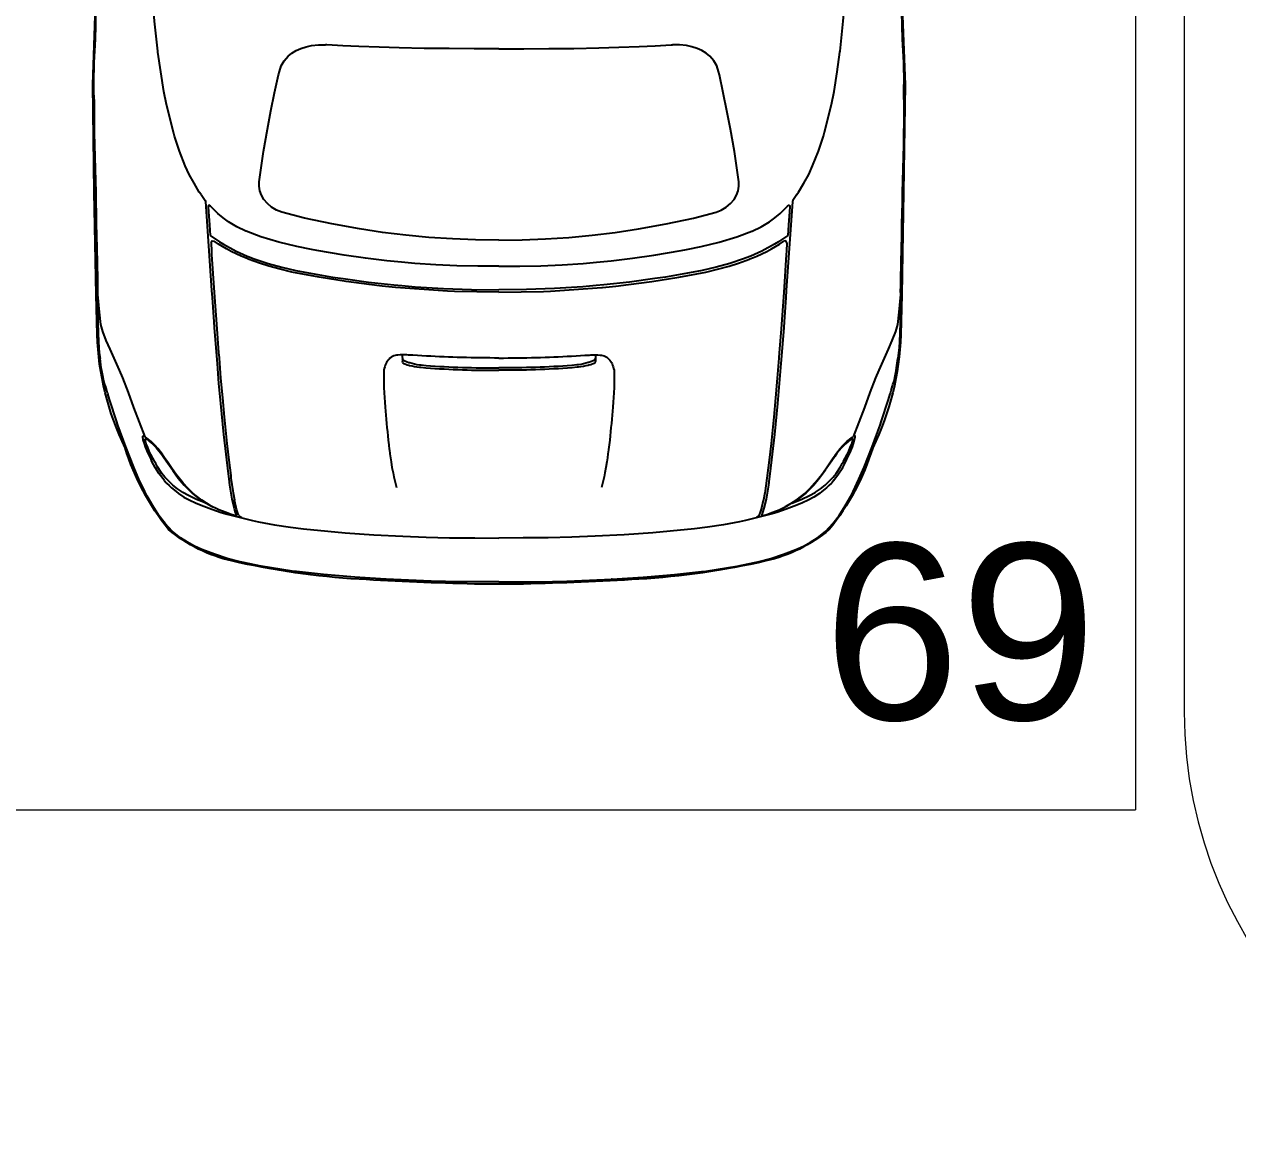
# Model space of a CAD drawing. Header units: inches. Extents: x 13 to 261, y -112 to -47.
# Drawn here: x 186.117 to 188.6, y -72.127 to -69.819 of the extents above; entities that cross this region are included whole.
import ezdxf

# ---------------------------------------------------------------- set-up
doc = ezdxf.new("R2010")
doc.units = ezdxf.units.IN
doc.header["$MEASUREMENT"] = 0
for name, color, linetype, lineweight in [('BANQUETA', 2, 'Continuous', 18), ('CAJONES', 3, 'Continuous', 20), ('TEXTOS', 124, 'Continuous', 30)]:
    doc.layers.add(name, color=color, linetype=linetype, lineweight=lineweight)
doc.layers.add('CONTORNO', color=7, linetype='Continuous')
doc.styles.add('TEXTOS', font='ARIALUNI.TTF', dxfattribs={"height": 0.36})

msp = doc.modelspace()

# ---------------------------------------------------------------- linework, layer by layer
for p, q in [((186.4875, -70.182), (186.4999, -70.3644)), ((187.6883, -70.182), (187.6759, -70.3644)), ((186.8901, -70.4982), (186.8903, -70.5056)), ((186.8903, -70.5056), (186.8903, -70.5098)), ((187.2857, -70.4982), (187.2855, -70.5056)), ((187.2855, -70.5056), (187.2855, -70.5098)), ((186.2869, -70.5744), (186.2875, -70.5758)), ((187.8889, -70.5744), (187.8883, -70.5758)), ((186.5465, -70.7926), (186.5465, -70.793)), ((187.6293, -70.7926), (187.6293, -70.793)), ((186.5501, -70.823), (186.5501, -70.8232)), ((187.6257, -70.823), (187.6257, -70.8232))]:
    msp.add_line(p, q)
for points in [[(186.4785, -70.168), (186.4747, -70.1626), (186.4639, -70.1448), (186.4541, -70.1264), (186.4461, -70.109), (186.4341, -70.0788), (186.4239, -70.048), (186.4217, -70.0402), (186.4077, -69.9834), (186.4023, -69.9568), (186.3957, -69.9168), (186.3901, -69.8764), (186.3897, -69.8742), (186.3833, -69.813), (186.3777, -69.7404), (186.3749, -69.6938)], [(187.6973, -70.168), (187.7011, -70.1626), (187.7119, -70.1448), (187.7217, -70.1264), (187.7297, -70.109), (187.7417, -70.0788), (187.7519, -70.048), (187.7541, -70.0402), (187.7681, -69.9834), (187.7735, -69.9568), (187.7801, -69.9168), (187.7857, -69.8764), (187.7861, -69.8742), (187.7925, -69.813), (187.7981, -69.7404), (187.8009, -69.6938)], [(186.2596, -69.9731), (186.2591, -69.9544), (186.2589, -69.9298), (186.2593, -69.907), (186.2597, -69.8976), (186.2621, -69.85), (186.2631, -69.8218), (186.2633, -69.7936), (186.2625, -69.7636)], [(187.9161, -69.9731), (187.9167, -69.9544), (187.9169, -69.9298), (187.9165, -69.907), (187.9161, -69.8976), (187.9137, -69.85), (187.9127, -69.8218), (187.9125, -69.7936), (187.9133, -69.7636)], [(186.6385, -69.9158), (186.6423, -69.9044), (186.6483, -69.894), (186.6563, -69.8848), (186.6639, -69.8784), (186.6727, -69.873), (186.6825, -69.8686), (186.6931, -69.8652), (186.7043, -69.8628), (186.7183, -69.8612), (186.7329, -69.8614)], [(187.0879, -69.8694), (187.0369, -69.8694), (186.9857, -69.8692), (186.9347, -69.8686), (186.8837, -69.8674), (186.8425, -69.8662), (186.8013, -69.8648), (186.7685, -69.8632), (186.7355, -69.8616), (186.7329, -69.8614)], [(187.0879, -69.8694), (187.1389, -69.8694), (187.1901, -69.8692), (187.2411, -69.8686), (187.2921, -69.8674), (187.3333, -69.8662), (187.3745, -69.8648), (187.4073, -69.8632), (187.4403, -69.8616), (187.4429, -69.8614)], [(187.5373, -69.9158), (187.5335, -69.9044), (187.5275, -69.894), (187.5195, -69.8848), (187.5119, -69.8784), (187.5031, -69.873), (187.4933, -69.8686), (187.4827, -69.8652), (187.4715, -69.8628), (187.4575, -69.8612), (187.4429, -69.8614)], [(186.5971, -70.1418), (186.6061, -70.0794), (186.6141, -70.0338), (186.6213, -69.9964), (186.6289, -69.9594), (186.6369, -69.9228), (186.6385, -69.9158)], [(187.5787, -70.1418), (187.5697, -70.0794), (187.5617, -70.0338), (187.5545, -69.9964), (187.5469, -69.9594), (187.5389, -69.9228), (187.5373, -69.9158)], [(186.2596, -69.9731), (186.2595, -69.9846), (186.2595, -70.0032), (186.2597, -70.0224), (186.2599, -70.0424), (186.2603, -70.0662), (186.2609, -70.0904), (186.2615, -70.1152), (186.2621, -70.1404), (186.2627, -70.1622), (186.2631, -70.1842), (186.2635, -70.2062), (186.2639, -70.2282), (186.2645, -70.2502), (186.2651, -70.2798), (186.2655, -70.3062), (186.2657, -70.32), (186.2661, -70.3302), (186.2663, -70.3482), (186.2663, -70.3554), (186.2667, -70.365), (186.2663, -70.3722)], [(187.9161, -69.9731), (187.9163, -69.9846), (187.9163, -70.0032), (187.9161, -70.0224), (187.9159, -70.0424), (187.9155, -70.0662), (187.9149, -70.0904), (187.9143, -70.1152), (187.9137, -70.1404), (187.9131, -70.1622), (187.9127, -70.1842), (187.9123, -70.2062), (187.9119, -70.2282), (187.9113, -70.2502), (187.9107, -70.2798), (187.9103, -70.3062), (187.9101, -70.32), (187.9097, -70.3302), (187.9095, -70.3482), (187.9095, -70.3554), (187.9091, -70.365), (187.9095, -70.3722)], [(186.6437, -70.204), (186.6329, -70.1998), (186.6227, -70.1938), (186.6141, -70.1864), (186.6069, -70.1778), (186.6019, -70.169), (186.5985, -70.16), (186.5969, -70.1508), (186.5971, -70.1418)], [(187.5321, -70.204), (187.5429, -70.1998), (187.5531, -70.1938), (187.5617, -70.1864), (187.5689, -70.1778), (187.5739, -70.169), (187.5773, -70.16), (187.5789, -70.1508), (187.5787, -70.1418)], [(186.4785, -70.168), (186.4869, -70.18), (186.4873, -70.181), (186.4875, -70.182)], [(187.6973, -70.168), (187.6889, -70.18), (187.6885, -70.181), (187.6883, -70.182)], [(186.4977, -70.1914), (186.4945, -70.1898), (186.4933, -70.1902), (186.4927, -70.1922)], [(186.4927, -70.1922), (186.4933, -70.203), (186.4953, -70.2296), (186.4971, -70.2518)], [(187.0879, -70.3144), (187.0449, -70.3142), (187.0019, -70.3134), (186.9589, -70.3116), (186.9157, -70.3086), (186.8883, -70.3062), (186.8583, -70.3032), (186.8145, -70.298), (186.7709, -70.2918), (186.7151, -70.2824), (186.7043, -70.2804), (186.6743, -70.274), (186.6373, -70.265), (186.6009, -70.2542), (186.5707, -70.2428), (186.5697, -70.2424), (186.5515, -70.2338), (186.5343, -70.2234), (186.5233, -70.2156), (186.5125, -70.2066), (186.4977, -70.1914)], [(187.0879, -70.3144), (187.1309, -70.3142), (187.1739, -70.3134), (187.2169, -70.3116), (187.2601, -70.3086), (187.2875, -70.3062), (187.3175, -70.3032), (187.3613, -70.298), (187.4049, -70.2918), (187.4607, -70.2824), (187.4715, -70.2804), (187.5015, -70.274), (187.5385, -70.265), (187.5749, -70.2542), (187.6051, -70.2428), (187.6061, -70.2424), (187.6243, -70.2338), (187.6415, -70.2234), (187.6525, -70.2156), (187.6633, -70.2066), (187.6781, -70.1914)], [(187.6781, -70.1914), (187.6813, -70.1898), (187.6825, -70.1902), (187.6831, -70.1922)], [(187.6831, -70.1922), (187.6825, -70.203), (187.6805, -70.2296), (187.6787, -70.2518)], [(187.0879, -70.2614), (187.0401, -70.2604), (186.9925, -70.2586), (186.9447, -70.2554), (186.8973, -70.251), (186.8499, -70.2452), (186.8027, -70.2382), (186.7461, -70.228), (186.6897, -70.2158), (186.6437, -70.204)], [(187.0879, -70.2614), (187.1357, -70.2604), (187.1833, -70.2586), (187.2311, -70.2554), (187.2785, -70.251), (187.3259, -70.2452), (187.3731, -70.2382), (187.4297, -70.228), (187.4861, -70.2158), (187.5321, -70.204)], [(186.4971, -70.2518), (186.5161, -70.2646), (186.5239, -70.2694), (186.5503, -70.2836), (186.5727, -70.2938), (186.5747, -70.2946), (186.5873, -70.2994), (186.6153, -70.3088), (186.6437, -70.3164), (186.6723, -70.323), (186.6757, -70.3238), (186.7097, -70.3302), (186.7471, -70.3366), (186.7689, -70.3398), (186.8209, -70.3468), (186.8731, -70.3526), (186.8893, -70.3542), (186.9163, -70.3564), (186.9741, -70.36), (187.0319, -70.362), (187.0879, -70.3626)], [(186.4987, -70.2666), (186.5007, -70.2628), (186.5049, -70.263)], [(186.4987, -70.2666), (186.4995, -70.2836), (186.4999, -70.2904), (186.5051, -70.3684), (186.5105, -70.4424), (186.5143, -70.4916), (186.5151, -70.5014), (186.5151, -70.5026), (186.5183, -70.5434), (186.5219, -70.584), (186.5257, -70.6234), (186.5277, -70.6434), (186.5311, -70.6776), (186.5349, -70.7114), (186.5349, -70.7114), (186.5389, -70.743), (186.5395, -70.748), (186.5433, -70.7742), (186.5441, -70.7784), (186.5465, -70.7926)], [(186.5749, -70.3), (186.5743, -70.2996), (186.5673, -70.2968), (186.5601, -70.2936), (186.5401, -70.284), (186.5303, -70.2786), (186.5139, -70.269), (186.5049, -70.263)], [(187.6787, -70.2518), (187.6597, -70.2646), (187.6519, -70.2694), (187.6255, -70.2836), (187.6031, -70.2938), (187.6011, -70.2946), (187.5885, -70.2994), (187.5605, -70.3088), (187.5321, -70.3164), (187.5035, -70.323), (187.5001, -70.3238), (187.4661, -70.3302), (187.4287, -70.3366), (187.4069, -70.3398), (187.3549, -70.3468), (187.3027, -70.3526), (187.2865, -70.3542), (187.2595, -70.3564), (187.2017, -70.36), (187.1439, -70.362), (187.0879, -70.3626)], [(187.6009, -70.3), (187.6015, -70.2996), (187.6085, -70.2968), (187.6157, -70.2936), (187.6357, -70.284), (187.6455, -70.2786), (187.6619, -70.269), (187.6709, -70.263)], [(187.6771, -70.2666), (187.6763, -70.2836), (187.6759, -70.2904), (187.6707, -70.3684), (187.6653, -70.4424), (187.6615, -70.4916), (187.6607, -70.5014), (187.6607, -70.5026), (187.6575, -70.5434), (187.6539, -70.584), (187.6501, -70.6234), (187.6481, -70.6434), (187.6447, -70.6776), (187.6409, -70.7114), (187.6409, -70.7114), (187.6369, -70.743), (187.6363, -70.748), (187.6325, -70.7742), (187.6317, -70.7784), (187.6293, -70.7926)], [(187.6771, -70.2666), (187.6751, -70.2628), (187.6709, -70.263)], [(186.8771, -70.358), (186.8759, -70.358), (186.8559, -70.3558), (186.8487, -70.355), (186.8225, -70.352), (186.7749, -70.3456), (186.7197, -70.337), (186.6643, -70.3264), (186.6405, -70.3208), (186.6171, -70.3144), (186.5979, -70.3084), (186.5749, -70.3)], [(187.2987, -70.358), (187.2999, -70.358), (187.3199, -70.3558), (187.3271, -70.355), (187.3533, -70.352), (187.4009, -70.3456), (187.4561, -70.337), (187.5115, -70.3264), (187.5353, -70.3208), (187.5587, -70.3144), (187.5779, -70.3084), (187.6009, -70.3)], [(186.4999, -70.3644), (186.5009, -70.3786), (186.5045, -70.428), (186.5053, -70.4396), (186.5073, -70.4652), (186.5111, -70.5134), (186.5143, -70.5544), (186.5181, -70.5952), (186.5243, -70.6588), (186.5287, -70.6988), (186.5335, -70.7392), (186.5349, -70.7496), (186.5367, -70.7624), (186.5387, -70.775), (186.5399, -70.7832), (186.5413, -70.7912), (186.5457, -70.8096), (186.5477, -70.8164), (186.5501, -70.823)], [(187.0879, -70.3676), (187.0423, -70.3672), (186.9967, -70.366), (186.9823, -70.3654), (186.8771, -70.358)], [(187.0879, -70.3676), (187.1335, -70.3672), (187.1791, -70.366), (187.1935, -70.3654), (187.2987, -70.358)], [(187.6759, -70.3644), (187.6749, -70.3786), (187.6713, -70.428), (187.6705, -70.4396), (187.6685, -70.4652), (187.6647, -70.5134), (187.6615, -70.5544), (187.6577, -70.5952), (187.6515, -70.6588), (187.6471, -70.6988), (187.6423, -70.7392), (187.6409, -70.7496), (187.6391, -70.7624), (187.6371, -70.775), (187.6359, -70.7832), (187.6345, -70.7912), (187.6301, -70.8096), (187.6281, -70.8164), (187.6257, -70.823)], [(186.2663, -70.3714), (186.2663, -70.3722), (186.2663, -70.3732)], [(186.2663, -70.3722), (186.2695, -70.4086), (186.2727, -70.4338), (186.2765, -70.4484), (186.2837, -70.4664), (186.2915, -70.4842), (186.3109, -70.5272), (186.3175, -70.5432), (186.3289, -70.5732), (186.3399, -70.6034), (186.3629, -70.6638)], [(186.2669, -70.381), (186.2665, -70.405), (186.2671, -70.4296), (186.2675, -70.4504), (186.2681, -70.4694), (186.2689, -70.4808), (186.2701, -70.4914), (186.2717, -70.5036)], [(187.9095, -70.3722), (187.9063, -70.4086), (187.9031, -70.4338), (187.8993, -70.4484), (187.8921, -70.4664), (187.8843, -70.4842), (187.8649, -70.5272), (187.8583, -70.5432), (187.8469, -70.5732), (187.8359, -70.6034), (187.8129, -70.6638)], [(187.9089, -70.381), (187.9093, -70.405), (187.9087, -70.4296), (187.9083, -70.4504), (187.9077, -70.4694), (187.9069, -70.4808), (187.9057, -70.4914), (187.9041, -70.5036)], [(187.9095, -70.3714), (187.9095, -70.3722), (187.9095, -70.3732)], [(186.2869, -70.5744), (186.2853, -70.5688), (186.2825, -70.5596), (186.2817, -70.5566), (186.2795, -70.5494), (186.2771, -70.5386), (186.2751, -70.5286), (186.2741, -70.5222), (186.2717, -70.5036)], [(187.0879, -70.5024), (187.0785, -70.5024), (187.0689, -70.5022), (187.0595, -70.5022), (187.0499, -70.502), (187.0403, -70.502), (187.0309, -70.5018), (187.0213, -70.5016), (187.0119, -70.5012), (187.0027, -70.501), (186.9937, -70.5006), (186.9845, -70.5004), (186.9755, -70.5), (186.9665, -70.4996), (186.9573, -70.4992), (186.9483, -70.4988), (186.9393, -70.4984), (186.9301, -70.4978), (186.9211, -70.4974), (186.9119, -70.4968), (186.9029, -70.4962), (186.8997, -70.496), (186.8965, -70.4958), (186.8933, -70.4956), (186.8901, -70.4956), (186.8855, -70.4958), (186.8809, -70.4962), (186.8781, -70.4966), (186.8753, -70.497), (186.8725, -70.498), (186.8697, -70.4992), (186.8671, -70.5008), (186.8649, -70.5026), (186.8629, -70.5046), (186.8611, -70.5068), (186.8593, -70.5092), (186.8579, -70.5116), (186.8565, -70.5142), (186.8553, -70.517), (186.8541, -70.5204), (186.8533, -70.5238), (186.8525, -70.5274), (186.8523, -70.5308), (186.8523, -70.5414), (186.8523, -70.5522), (186.8525, -70.5628), (186.8529, -70.5734), (186.8535, -70.5832), (186.8541, -70.593), (186.8549, -70.6026), (186.8555, -70.611), (186.8563, -70.6194), (186.8571, -70.6278), (186.8579, -70.6362), (186.8587, -70.6446), (186.8595, -70.6532), (186.8603, -70.6618), (186.8611, -70.6704), (186.8623, -70.6802), (186.8635, -70.6898), (186.8637, -70.6904), (186.8649, -70.6986), (186.8661, -70.7068), (186.8671, -70.715), (186.8689, -70.7264), (186.8711, -70.7376), (186.8727, -70.7456), (186.8747, -70.7534), (186.8783, -70.7676)], [(186.8925, -70.5066), (186.8909, -70.5052), (186.8903, -70.503)], [(186.8929, -70.5136), (186.8909, -70.5122), (186.8903, -70.5098)], [(186.8925, -70.5066), (186.8953, -70.508), (186.8985, -70.5094), (186.9003, -70.51), (186.9037, -70.5112), (186.9053, -70.5118), (186.9103, -70.5132), (186.9151, -70.5144), (186.9201, -70.5154), (186.9251, -70.5162), (186.9263, -70.5164), (186.9285, -70.5166), (186.9387, -70.5174), (186.9481, -70.5182), (186.9573, -70.5188), (186.9667, -70.5194), (186.9759, -70.52), (186.9853, -70.5204), (186.9945, -70.5208), (187.0039, -70.5212), (187.0133, -70.5216), (187.0225, -70.5218), (187.0319, -70.522), (187.0413, -70.5222), (187.0505, -70.5224), (187.0599, -70.5224), (187.0693, -70.5226), (187.0785, -70.5226), (187.0879, -70.5226)], [(186.8929, -70.5136), (186.8951, -70.5144), (186.8985, -70.5154), (186.9001, -70.516), (186.9037, -70.517), (186.9051, -70.5174), (186.9101, -70.5184), (186.9151, -70.5194), (186.9201, -70.5204), (186.9251, -70.521), (186.9263, -70.521), (186.9279, -70.5212), (186.9383, -70.5222), (186.9475, -70.523), (186.9569, -70.5236), (186.9663, -70.5242), (186.9757, -70.5248), (186.9851, -70.5252), (186.9943, -70.5258), (187.0037, -70.526), (187.0131, -70.5264), (187.0225, -70.5266), (187.0319, -70.527), (187.0411, -70.527), (187.0505, -70.5272), (187.0599, -70.5274), (187.0693, -70.5274), (187.0785, -70.5274), (187.0879, -70.5274)], [(187.0879, -70.5024), (187.0973, -70.5024), (187.1069, -70.5022), (187.1163, -70.5022), (187.1259, -70.502), (187.1355, -70.502), (187.1449, -70.5018), (187.1545, -70.5016), (187.1639, -70.5012), (187.1731, -70.501), (187.1821, -70.5006), (187.1913, -70.5004), (187.2003, -70.5), (187.2093, -70.4996), (187.2185, -70.4992), (187.2275, -70.4988), (187.2365, -70.4984), (187.2457, -70.4978), (187.2547, -70.4974), (187.2639, -70.4968), (187.2729, -70.4962), (187.2761, -70.496), (187.2793, -70.4958), (187.2825, -70.4956), (187.2857, -70.4956), (187.2903, -70.4958), (187.2949, -70.4962), (187.2977, -70.4966), (187.3005, -70.497), (187.3033, -70.498), (187.3061, -70.4992), (187.3087, -70.5008), (187.3109, -70.5026), (187.3129, -70.5046), (187.3147, -70.5068), (187.3165, -70.5092), (187.3179, -70.5116), (187.3193, -70.5142), (187.3205, -70.517), (187.3217, -70.5204), (187.3225, -70.5238), (187.3233, -70.5274), (187.3235, -70.5308), (187.3235, -70.5414), (187.3235, -70.5522), (187.3233, -70.5628), (187.3229, -70.5734), (187.3223, -70.5832), (187.3217, -70.593), (187.3209, -70.6026), (187.3203, -70.611), (187.3195, -70.6194), (187.3187, -70.6278), (187.3179, -70.6362), (187.3171, -70.6446), (187.3163, -70.6532), (187.3155, -70.6618), (187.3147, -70.6704), (187.3135, -70.6802), (187.3123, -70.6898), (187.3121, -70.6904), (187.3109, -70.6986), (187.3097, -70.7068), (187.3087, -70.715), (187.3069, -70.7264), (187.3047, -70.7376), (187.3031, -70.7456), (187.3011, -70.7534), (187.2975, -70.7676)], [(187.2833, -70.5066), (187.2805, -70.508), (187.2773, -70.5094), (187.2755, -70.51), (187.2721, -70.5112), (187.2705, -70.5118), (187.2655, -70.5132), (187.2607, -70.5144), (187.2557, -70.5154), (187.2507, -70.5162), (187.2495, -70.5164), (187.2473, -70.5166), (187.2371, -70.5174), (187.2277, -70.5182), (187.2185, -70.5188), (187.2091, -70.5194), (187.1999, -70.52), (187.1905, -70.5204), (187.1813, -70.5208), (187.1719, -70.5212), (187.1625, -70.5216), (187.1533, -70.5218), (187.1439, -70.522), (187.1345, -70.5222), (187.1253, -70.5224), (187.1159, -70.5224), (187.1065, -70.5226), (187.0973, -70.5226), (187.0879, -70.5226)], [(187.2829, -70.5136), (187.2807, -70.5144), (187.2773, -70.5154), (187.2757, -70.516), (187.2721, -70.517), (187.2707, -70.5174), (187.2657, -70.5184), (187.2607, -70.5194), (187.2557, -70.5204), (187.2507, -70.521), (187.2495, -70.521), (187.2479, -70.5212), (187.2375, -70.5222), (187.2283, -70.523), (187.2189, -70.5236), (187.2095, -70.5242), (187.2001, -70.5248), (187.1907, -70.5252), (187.1815, -70.5258), (187.1721, -70.526), (187.1627, -70.5264), (187.1533, -70.5266), (187.1439, -70.527), (187.1347, -70.527), (187.1253, -70.5272), (187.1159, -70.5274), (187.1065, -70.5274), (187.0973, -70.5274), (187.0879, -70.5274)], [(187.2829, -70.5136), (187.2849, -70.5122), (187.2855, -70.5098)], [(187.2833, -70.5066), (187.2849, -70.5052), (187.2855, -70.503)], [(187.8889, -70.5744), (187.8905, -70.5688), (187.8933, -70.5596), (187.8941, -70.5566), (187.8963, -70.5494), (187.8987, -70.5386), (187.9007, -70.5286), (187.9017, -70.5222), (187.9041, -70.5036)], [(187.0217, -70.9604), (187.0087, -70.9602), (186.9489, -70.9588), (186.9029, -70.9572), (186.8569, -70.955), (186.8569, -70.955), (186.8567, -70.955), (186.7927, -70.9508), (186.7289, -70.9454), (186.6733, -70.9394), (186.6649, -70.9384), (186.6015, -70.9284), (186.6005, -70.9282), (186.5649, -70.921), (186.5581, -70.9194), (186.5317, -70.9124), (186.5055, -70.904), (186.4801, -70.8944), (186.4649, -70.8874), (186.4503, -70.8794), (186.4363, -70.8704), (186.4193, -70.8564), (186.4049, -70.841), (186.3919, -70.8244), (186.3793, -70.805), (186.3681, -70.785), (186.3631, -70.7754), (186.3513, -70.7506), (186.3405, -70.7256), (186.3241, -70.684), (186.3081, -70.6396), (186.3051, -70.6308), (186.2915, -70.5892), (186.2889, -70.5806), (186.2875, -70.5758)], [(187.1541, -70.9604), (187.1671, -70.9602), (187.2269, -70.9588), (187.2729, -70.9572), (187.3189, -70.955), (187.3189, -70.955), (187.3191, -70.955), (187.3831, -70.9508), (187.4469, -70.9454), (187.5025, -70.9394), (187.5109, -70.9384), (187.5743, -70.9284), (187.5753, -70.9282), (187.6109, -70.921), (187.6177, -70.9194), (187.6441, -70.9124), (187.6703, -70.904), (187.6957, -70.8944), (187.7109, -70.8874), (187.7255, -70.8794), (187.7395, -70.8704), (187.7565, -70.8564), (187.7709, -70.841), (187.7839, -70.8244), (187.7965, -70.805), (187.8077, -70.785), (187.8127, -70.7754), (187.8245, -70.7506), (187.8353, -70.7256), (187.8517, -70.684), (187.8677, -70.6396), (187.8707, -70.6308), (187.8843, -70.5892), (187.8869, -70.5806), (187.8883, -70.5758)], [(186.3591, -70.6638), (186.3591, -70.6638), (186.3593, -70.662), (186.3603, -70.6616)], [(186.4025, -70.7522), (186.3929, -70.7396), (186.3845, -70.7262), (186.3779, -70.714), (186.3759, -70.7096), (186.3701, -70.697), (186.3647, -70.684), (186.3647, -70.6838), (186.3623, -70.6772), (186.3601, -70.6698), (186.3591, -70.6638)], [(186.5469, -70.8248), (186.5399, -70.8224), (186.5295, -70.8186), (186.5145, -70.8128), (186.5105, -70.811), (186.4993, -70.8056), (186.4797, -70.7936), (186.4623, -70.7796), (186.4519, -70.7694), (186.4419, -70.7588), (186.4393, -70.7556), (186.4273, -70.7404), (186.4193, -70.729), (186.4095, -70.715), (186.4037, -70.7068), (186.3995, -70.7006), (186.3993, -70.7), (186.3947, -70.6936), (186.3899, -70.6874), (186.3843, -70.6812), (186.3805, -70.6776), (186.3759, -70.6734), (186.3673, -70.6666), (186.3643, -70.6646), (186.3635, -70.664), (186.3629, -70.6638)], [(186.4885, -70.7994), (186.4693, -70.7918), (186.4523, -70.7838), (186.4407, -70.7774), (186.4401, -70.7772), (186.4301, -70.7704), (186.4205, -70.7628), (186.4041, -70.746), (186.3981, -70.7384), (186.3893, -70.725), (186.3879, -70.7226), (186.3855, -70.7184), (186.3831, -70.714), (186.3829, -70.7136), (186.3757, -70.6998), (186.3723, -70.6928), (186.3691, -70.6854), (186.3661, -70.6778), (186.3643, -70.6724), (186.3637, -70.6698), (186.3639, -70.6682), (186.3647, -70.6674), (186.3663, -70.668), (186.3671, -70.6686), (186.3699, -70.6706), (186.3731, -70.6732), (186.3789, -70.6782), (186.3831, -70.6822), (186.3863, -70.6854), (186.3921, -70.692), (186.3963, -70.6974), (186.4007, -70.7036), (186.4071, -70.7128), (186.4135, -70.7224), (186.4203, -70.7322), (186.4207, -70.7328), (186.4317, -70.748), (186.4439, -70.7626), (186.4603, -70.7792), (186.4651, -70.7832), (186.4801, -70.7944), (186.5023, -70.807)], [(187.6289, -70.8248), (187.6359, -70.8224), (187.6463, -70.8186), (187.6613, -70.8128), (187.6653, -70.811), (187.6765, -70.8056), (187.6961, -70.7936), (187.7135, -70.7796), (187.7239, -70.7694), (187.7339, -70.7588), (187.7365, -70.7556), (187.7485, -70.7404), (187.7565, -70.729), (187.7663, -70.715), (187.7721, -70.7068), (187.7763, -70.7006), (187.7765, -70.7), (187.7811, -70.6936), (187.7859, -70.6874), (187.7915, -70.6812), (187.7953, -70.6776), (187.7999, -70.6734), (187.8085, -70.6666), (187.8115, -70.6646), (187.8123, -70.664), (187.8129, -70.6638)], [(187.6873, -70.7994), (187.7065, -70.7918), (187.7235, -70.7838), (187.7351, -70.7774), (187.7357, -70.7772), (187.7457, -70.7704), (187.7553, -70.7628), (187.7717, -70.746), (187.7777, -70.7384), (187.7865, -70.725), (187.7879, -70.7226), (187.7903, -70.7184), (187.7927, -70.714), (187.7929, -70.7136), (187.8001, -70.6998), (187.8035, -70.6928), (187.8067, -70.6854), (187.8097, -70.6778), (187.8115, -70.6724), (187.8121, -70.6698), (187.8119, -70.6682), (187.8111, -70.6674), (187.8095, -70.668), (187.8087, -70.6686), (187.8059, -70.6706), (187.8027, -70.6732), (187.7969, -70.6782), (187.7927, -70.6822), (187.7895, -70.6854), (187.7837, -70.692), (187.7795, -70.6974), (187.7751, -70.7036), (187.7687, -70.7128), (187.7623, -70.7224), (187.7555, -70.7322), (187.7551, -70.7328), (187.7441, -70.748), (187.7319, -70.7626), (187.7155, -70.7792), (187.7107, -70.7832), (187.6957, -70.7944), (187.6735, -70.807)], [(187.7733, -70.7522), (187.7829, -70.7396), (187.7913, -70.7262), (187.7979, -70.714), (187.7999, -70.7096), (187.8057, -70.697), (187.8111, -70.684), (187.8111, -70.6838), (187.8135, -70.6772), (187.8157, -70.6698), (187.8167, -70.6638)], [(187.8167, -70.6638), (187.8167, -70.6638), (187.8165, -70.662), (187.8155, -70.6616)], [(186.4025, -70.7522), (186.4063, -70.7568), (186.4077, -70.7582), (186.4129, -70.7634), (186.4179, -70.7682), (186.4273, -70.7758), (186.4321, -70.7794), (186.4433, -70.7868), (186.4551, -70.7932), (186.4671, -70.799), (186.4783, -70.8038), (186.5005, -70.812), (186.5193, -70.8184), (186.5317, -70.822)], [(187.7733, -70.7522), (187.7695, -70.7568), (187.7681, -70.7582), (187.7629, -70.7634), (187.7579, -70.7682), (187.7485, -70.7758), (187.7437, -70.7794), (187.7325, -70.7868), (187.7207, -70.7932), (187.7087, -70.799), (187.6975, -70.8038), (187.6753, -70.812), (187.6565, -70.8184), (187.6441, -70.822)], [(186.5553, -70.8246), (186.5547, -70.823), (186.5529, -70.818), (186.5507, -70.8114), (186.5499, -70.8086), (186.5465, -70.793)], [(187.6205, -70.8246), (187.6211, -70.823), (187.6229, -70.818), (187.6251, -70.8114), (187.6259, -70.8086), (187.6293, -70.793)], [(186.5317, -70.822), (186.5779, -70.8338), (186.5837, -70.835), (186.5959, -70.8376), (186.6285, -70.8436), (186.6613, -70.8482), (186.6879, -70.8516), (186.7377, -70.8568), (186.7729, -70.86), (186.8319, -70.8642), (186.8909, -70.867), (186.9389, -70.8688), (186.9869, -70.8702), (187.0387, -70.8706), (187.0879, -70.8708)], [(186.5501, -70.8232), (186.5503, -70.8242), (186.5497, -70.8248), (186.5469, -70.8248)], [(186.5553, -70.8246), (186.5575, -70.8268), (186.5611, -70.8284)], [(187.6441, -70.822), (187.5979, -70.8338), (187.5921, -70.835), (187.5799, -70.8376), (187.5473, -70.8436), (187.5145, -70.8482), (187.4879, -70.8516), (187.4381, -70.8568), (187.4029, -70.86), (187.3439, -70.8642), (187.2849, -70.867), (187.2369, -70.8688), (187.1889, -70.8702), (187.1371, -70.8706), (187.0879, -70.8708)], [(187.6205, -70.8246), (187.6183, -70.8268), (187.6147, -70.8284)], [(187.6257, -70.8232), (187.6255, -70.8242), (187.6261, -70.8248), (187.6289, -70.8248)], [(187.0879, -70.9606), (187.0435, -70.9606), (187.0217, -70.9604)], [(187.0879, -70.9606), (187.1323, -70.9606), (187.1541, -70.9604)]]:
    msp.add_lwpolyline(points)
for p in [(186.8567, -70.955), (187.3191, -70.955)]:
    msp.add_point(p)
at = {"layer": 'BANQUETA'}
msp.add_line((188.4902, -66.2268), (188.4902, -71.2268), dxfattribs=at)
msp.add_arc((189.3902, -71.2268), 0.9, 180, 0, dxfattribs=at)
at = {"layer": 'CAJONES'}
for p in [(188.3902, -66.4268), (161.9902, -71.4268)]:
    msp.add_line(p, (188.3902, -71.4268), dxfattribs=at)
at = {"layer": 'CONTORNO'}
msp.add_lwpolyline([(187.9138, -69.8018), (187.9191, -69.9423), (187.9159, -70.1628), (187.9122, -70.3727), (187.91, -70.4549, -0.106077), (187.8526, -70.6863, -0.095583), (187.7637, -70.8536, -0.117633), (187.6343, -70.9176, -0.042133), (187.3742, -70.955, -0.008505), (187.1381, -70.9649, -0.009992), (187.0879, -70.9651, -0.009992), (187.0376, -70.9649, -0.008505), (186.8015, -70.955, -0.042133), (186.5414, -70.9176, -0.117633), (186.412, -70.8536, -0.095583), (186.3231, -70.6863, -0.106077), (186.2657, -70.4549), (186.2635, -70.3727), (186.2598, -70.1628), (186.2566, -69.9423), (186.2619, -69.8018)], format="xyb", dxfattribs=at)

# ---------------------------------------------------------------- texts
at = {"layer": 'TEXTOS', "style": 'TEXTOS'}
msp.add_text('69', height=0.36, dxfattribs=at).set_placement((187.7515, -71.2424))

doc.saveas('drawing.dxf')
